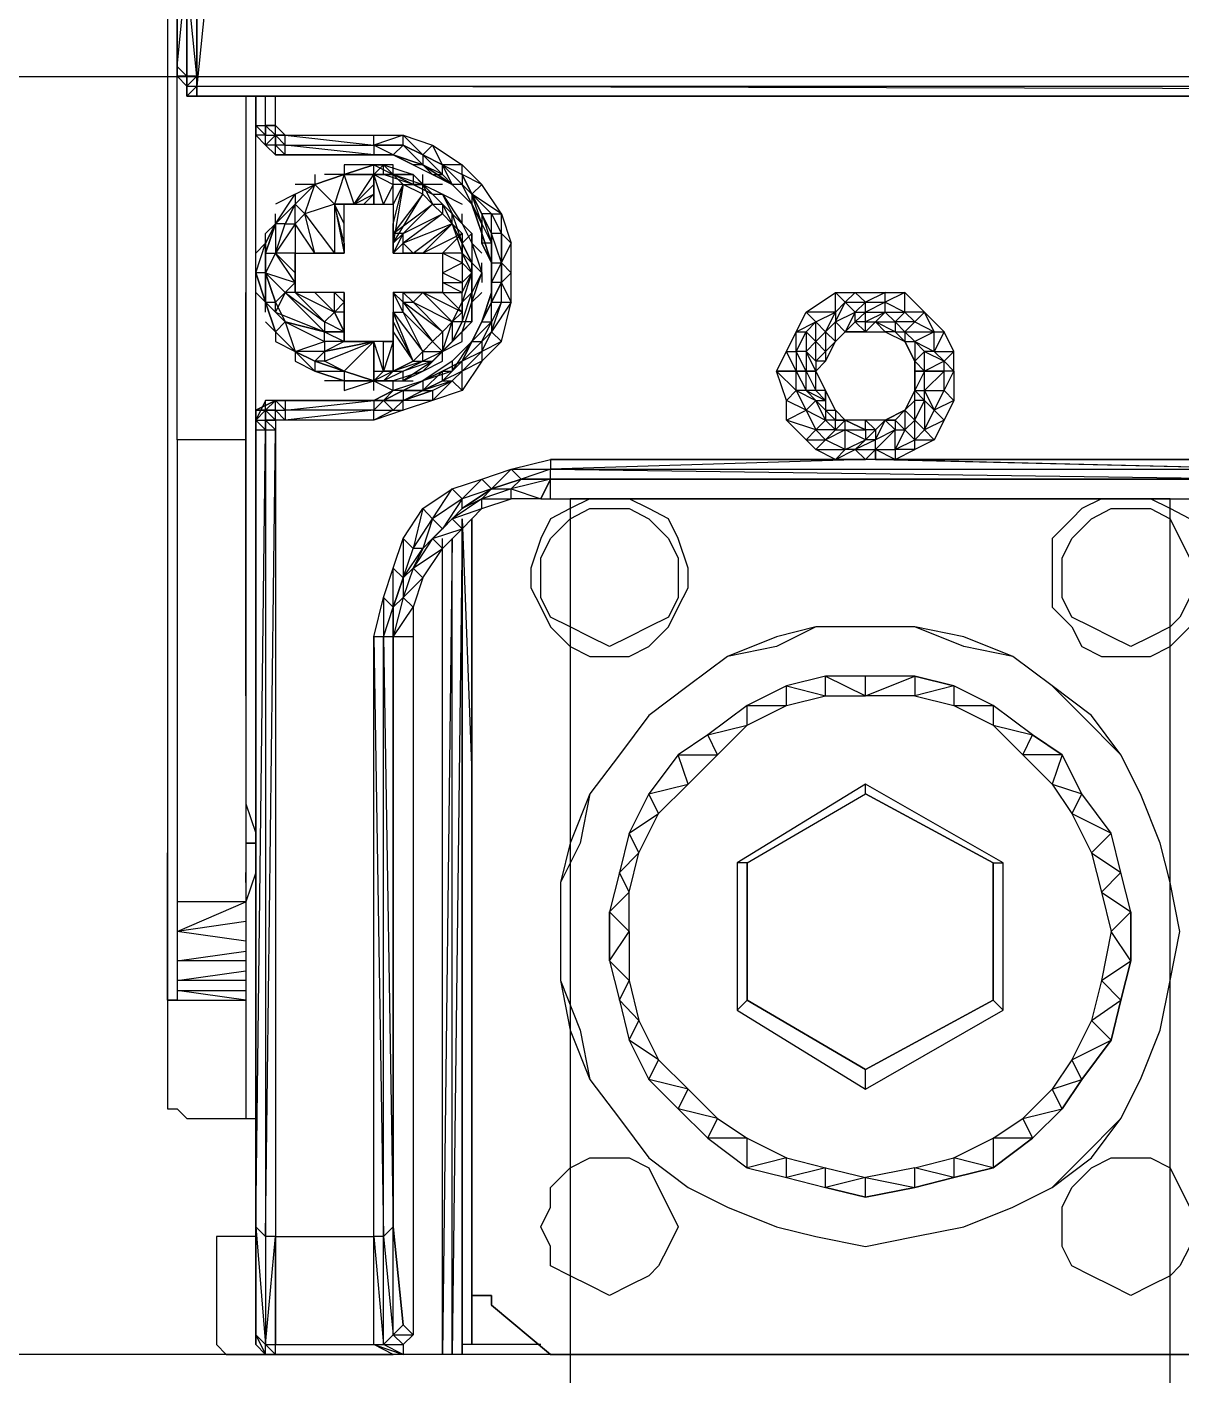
# Model space of a CAD drawing. Header units: millimetres. Extents: x 0 to 3881, y 0 to 2744.
# Drawn here: x 1860.19 to 1889.04, y 1937.72 to 1971.43 of the extents above; entities that cross this region are included whole.
import ezdxf

# ---------------------------------------------------------------- set-up
doc = ezdxf.new("R2010")
doc.units = ezdxf.units.MM

# ---------------------------------------------------------------- blocks, each defined once
blk = doc.blocks.new('A$C147918ED')
at = {"flags": 128}
for points in [[(104.678, 112.379), (104.678, 133.026), (104.678, 133.271), (104.433, 133.271), (104.187, 133.517), (0.737, 133.517), (0.491, 133.271), (0.246, 133.026), (0.246, 112.379), (0.246, 31.96), (0.491, 31.714), (0.491, 31.468), (0.737, 31.468), (1.965, 31.468), (2.211, 31.468), (2.456, 31.468), (102.468, 31.468), (102.713, 31.468), (102.959, 31.468)], [(0.491, 31.714), (0.246, 31.96), (0.246, 32.205), (0.491, 34.676), (0.491, 34.922), (0.491, 130.078), (0.491, 130.324), (0.246, 132.78), (0.246, 133.026)], [(0.246, 22.872), (0.246, 112.379), (0.246, 108.435), (0.246, 108.189), (0.246, 107.944), (0.246, 80.405), (0.246, 80.159), (0.246, 79.914), (0.246, 79.422), (0.246, 70.811), (0.246, 70.566), (0.246, 70.074), (0.246, 69.829), (0.246, 44.255), (0, 36.887), (0, 36.641), (0, 36.395)], [(0, 56.796), (0, 36.395), (0, 36.15), (0, 12.541)], [(0.983, 34.185), (0.737, 31.714), (0.737, 34.185), (0.737, 31.96), (0.491, 34.43), (0.491, 31.96), (0.491, 34.676)], [(0.491, 31.468), (0.737, 31.468), (0.737, 31.714), (0.737, 31.96), (0.491, 31.96)], [(0.491, 31.468), (0.491, 31.714)], [(0.737, 31.714), (0.737, 31.96)], [(1.965, 31.468), (1.965, 26.556), (1.965, 22.872), (0.246, 22.872), (0.246, 11.313), (0.246, 10.576), (0.246, 9.839), (0.246, 9.348), (0.246, 9.102), (0.246, 8.857), (0, 8.857), (0, 9.102), (0, 9.594), (0, 10.331), (0, 10.822), (0, 11.804), (0, 12.541), (0, 6.386), (0, 6.141), (0.246, 6.141), (0.491, 5.895), (1.965, 5.895)], [(2.211, 30.486), (2.211, 30.732), (2.456, 30.732), (2.456, 31.468)], [(2.456, 30.486), (2.456, 30.732), (2.702, 30.732), (2.702, 31.468)], [(1.965, 17.945), (1.965, 16.717), (1.965, 16.471), (1.965, 16.225), (1.965, 15.734), (1.965, 15.243), (1.965, 14.506), (1.965, 13.769), (2.211, 13.032), (2.211, 12.05), (1.965, 11.313), (1.965, 10.576), (1.965, 9.839), (1.965, 9.348), (1.965, 8.857), (1.965, 8.611), (1.965, 8.351), (1.965, 5.895), (2.211, 5.895), (2.211, 23.117), (2.211, 30.732)], [(2.211, 30.486), (2.456, 30.24), (2.456, 30.486), (2.456, 30.732), (2.456, 30.486)], [(2.456, 30.24), (2.702, 30.486), (2.456, 30.732)], [(2.702, 29.995), (2.948, 29.995), (2.702, 30.24), (2.702, 30.486), (2.948, 30.486), (2.702, 30.486)], [(2.702, 30.486), (2.948, 30.24), (2.948, 30.486)], [(2.948, 30.486), (5.158, 30.486), (5.895, 30.486), (6.632, 30.24), (7.369, 29.749), (7.86, 29.258)], [(2.948, 30.486), (5.158, 30.24), (5.158, 30.486)], [(5.895, 30.24), (5.895, 30.486), (5.158, 30.24), (5.158, 30.486)], [(6.878, 29.749), (6.632, 30.24), (6.386, 29.995), (5.895, 30.486)], [(2.948, 29.995), (2.948, 30.24), (2.702, 30.24)], [(5.158, 30.24), (5.158, 29.995)], [(5.158, 29.995), (2.948, 29.995), (5.158, 29.995), (5.649, 29.995), (6.386, 29.749), (7.123, 29.258), (7.614, 28.767), (7.86, 28.03), (8.106, 27.293), (8.106, 26.556), (7.86, 25.819), (7.614, 25.328), (7.123, 24.837), (6.386, 24.345), (5.649, 24.1), (5.158, 23.854), (2.948, 23.854), (2.702, 23.854), (2.456, 23.854), (2.211, 23.363), (2.211, 23.117), (2.211, 23.363), (2.456, 23.609), (2.456, 23.854)], [(5.649, 29.995), (5.158, 29.995)], [(5.158, 29.995), (5.649, 29.995)], [(5.649, 29.503), (5.404, 29.749), (5.158, 29.749), (5.404, 29.749), (5.158, 29.503), (5.404, 29.503), (5.404, 29.749), (6.141, 29.503), (5.649, 29.503), (6.386, 29.258), (6.386, 29.503)], [(7.369, 29.503), (7.369, 29.258), (7.123, 29.258), (6.878, 29.503), (7.123, 29.258), (6.878, 29.749)], [(4.667, 28.767), (4.421, 28.767), (4.667, 28.767), (4.421, 29.503), (4.176, 28.767), (4.176, 27.539), (3.684, 27.539), (3.193, 28.275)], [(3.684, 29.503), (3.684, 29.258), (4.421, 29.503), (3.93, 29.503)], [(4.421, 28.275), (4.421, 28.767), (4.176, 28.767), (4.667, 28.767), (5.158, 29.503)], [(4.667, 28.767), (4.913, 28.767), (5.158, 29.012), (5.158, 28.767), (5.404, 28.767), (5.158, 29.503)], [(5.158, 29.503), (5.649, 29.503)], [(5.158, 29.503), (5.649, 29.258), (5.404, 28.767), (5.649, 28.767), (5.649, 29.258), (5.649, 29.503), (5.895, 29.258), (6.386, 29.258)], [(6.141, 29.503), (5.649, 29.503)], [(7.614, 28.767), (7.123, 29.258), (7.614, 28.767), (7.123, 29.258), (7.614, 28.767), (7.369, 29.258), (7.614, 29.012), (7.369, 29.503)], [(2.211, 26.802), (2.211, 27.047), (2.456, 27.784), (2.456, 28.03), (2.702, 28.275), (3.193, 29.012), (2.702, 28.767)], [(3.193, 29.012), (3.684, 29.258), (3.193, 29.258)], [(3.193, 28.275), (3.193, 27.539), (3.684, 27.539), (3.439, 28.521), (3.684, 29.258), (4.176, 28.767), (3.439, 28.521), (4.176, 27.539)], [(5.895, 27.784), (5.895, 28.03), (5.649, 28.03), (5.649, 27.784), (5.895, 28.03), (5.649, 27.539), (5.649, 27.784), (6.386, 29.012), (5.895, 29.258), (5.649, 27.784), (5.649, 28.275), (5.895, 29.258), (5.649, 28.767), (5.649, 28.275)], [(5.895, 29.258), (5.649, 29.258)], [(7.123, 28.275), (5.895, 27.784), (6.141, 27.539), (5.895, 27.539), (6.386, 27.539), (6.141, 27.539), (7.123, 28.275), (6.878, 28.521), (6.632, 28.767), (6.386, 29.012), (5.649, 28.03), (6.632, 28.767), (5.895, 28.03), (6.878, 28.521), (5.895, 27.784)], [(6.878, 29.258), (6.386, 29.258), (6.878, 29.012), (7.369, 28.767)], [(6.386, 29.012), (6.386, 29.258), (6.632, 28.767), (6.878, 28.767), (6.878, 28.521), (7.123, 28.275), (7.369, 28.03), (7.369, 27.539)], [(6.632, 29.012), (7.123, 28.521), (6.878, 28.767), (7.123, 28.275), (7.123, 28.521), (7.369, 28.275), (7.614, 28.03), (7.614, 27.784), (7.614, 27.293), (7.614, 27.047), (7.614, 26.556), (7.614, 25.819)], [(6.878, 29.012), (7.369, 28.275), (7.369, 28.521)], [(8.106, 28.521), (8.351, 28.03), (8.351, 28.521), (7.86, 29.258)], [(2.948, 28.275), (3.193, 28.767), (2.948, 28.275), (3.193, 28.275), (2.702, 27.539)], [(3.193, 26.556), (3.193, 26.802), (3.193, 27.047), (3.193, 27.539), (3.684, 27.539), (4.176, 27.539), (4.421, 27.539), (4.421, 28.767), (4.667, 28.767), (4.913, 28.767), (5.158, 28.767), (5.404, 28.767), (5.649, 28.767), (5.649, 28.275), (5.649, 27.784), (5.649, 27.539), (5.895, 27.539), (6.386, 27.539), (6.878, 27.539), (6.878, 27.047), (6.878, 26.802), (6.878, 26.556), (6.386, 26.556), (5.895, 26.556), (5.649, 26.556), (5.649, 26.065), (5.649, 25.574), (5.649, 25.328), (5.404, 25.328), (5.158, 25.328), (4.913, 25.328), (4.667, 25.328), (4.421, 25.328), (4.421, 26.556)], [(4.421, 27.784), (4.421, 27.539), (4.421, 27.784), (4.421, 28.275), (4.176, 28.767)], [(4.421, 27.539), (4.421, 27.784), (4.421, 28.275), (4.421, 28.767)], [(4.913, 28.767), (5.158, 28.767)], [(7.86, 28.275), (7.86, 27.784), (7.86, 28.03), (7.86, 28.275), (7.614, 28.767), (7.86, 28.275), (7.614, 28.767)], [(2.211, 27.539), (2.456, 27.784), (2.702, 28.275), (2.702, 28.521)], [(8.351, 26.31), (8.351, 26.802), (8.106, 26.31), (8.351, 26.802), (8.106, 26.802), (8.106, 27.293), (8.351, 27.293), (8.351, 28.03), (8.106, 28.03), (7.86, 28.521), (8.106, 27.784), (7.86, 27.784), (7.86, 28.275)], [(8.351, 28.521), (8.597, 27.784)], [(6.386, 27.539), (7.123, 28.275), (7.369, 28.03), (6.386, 27.539), (6.878, 27.539), (7.369, 28.03), (7.369, 27.539), (7.369, 27.293), (6.878, 27.539), (6.878, 27.047), (7.369, 27.293), (7.369, 26.802), (6.878, 27.047), (6.878, 26.802), (7.369, 26.802), (7.369, 26.556)], [(7.614, 28.03), (7.614, 27.293), (7.369, 27.784), (7.614, 27.293), (7.369, 27.539), (6.878, 27.539)], [(8.597, 26.31), (8.597, 27.047), (8.351, 27.293), (8.351, 26.802), (8.351, 27.293), (8.597, 27.784), (8.351, 28.03), (8.351, 27.293), (8.106, 28.03), (8.106, 27.293), (8.106, 26.802), (8.106, 27.293), (8.106, 26.802), (8.351, 27.293), (8.351, 26.802), (8.106, 26.31), (8.106, 26.556), (8.106, 26.802), (8.106, 26.31), (8.351, 26.31), (8.597, 26.31), (8.351, 26.802), (8.597, 27.047), (8.597, 27.784)], [(7.86, 27.539), (7.614, 27.784), (7.86, 27.047), (7.86, 27.293)], [(3.193, 26.802), (3.193, 26.556), (3.193, 26.802), (3.193, 27.047), (3.193, 27.539), (2.702, 27.539)], [(2.456, 25.819), (2.702, 25.574), (2.702, 25.328), (3.193, 25.082), (3.193, 24.837), (3.684, 24.591), (3.193, 25.082), (2.702, 25.574), (2.456, 26.31), (2.211, 27.047), (2.211, 27.293)], [(2.702, 25.574), (2.948, 25.819), (2.456, 26.31), (2.702, 26.31), (2.456, 27.047), (2.702, 26.31), (2.948, 25.819), (3.193, 25.082), (3.684, 24.591), (4.421, 24.345), (3.93, 24.345)], [(6.632, 23.854), (7.123, 24.345), (7.369, 24.1), (7.369, 24.591), (7.369, 24.837), (7.614, 25.328), (7.86, 25.819), (8.106, 26.556), (8.106, 27.293)], [(7.369, 26.802), (7.614, 27.047), (7.369, 26.31), (7.369, 26.556), (7.614, 27.047)], [(7.86, 26.556), (7.614, 26.31), (7.86, 27.047), (7.86, 26.802)], [(1.965, 26.556), (1.965, 22.872), (1.965, 11.313), (0.246, 11.313)], [(2.456, 26.065), (2.456, 26.31), (2.211, 26.556)], [(2.702, 2.947), (5.158, 2.947), (5.158, 17.945), (5.404, 18.927), (5.649, 19.664), (5.895, 20.401), (6.386, 21.152), (7.123, 21.644), (7.86, 21.889), (8.597, 22.135), (9.579, 22.38), (17.454, 22.38), (16.702, 22.38), (16.211, 22.626), (15.966, 22.872), (15.474, 23.363), (15.474, 23.854), (15.229, 24.591), (15.474, 25.082), (15.72, 25.574), (15.966, 26.065), (16.702, 26.556), (17.194, 26.556), (17.945, 26.556), (18.436, 26.556)], [(2.948, 25.819), (3.93, 25.574), (2.948, 26.556)], [(4.176, 26.065), (3.684, 26.556), (3.193, 26.556), (4.176, 26.065), (3.93, 25.819), (3.93, 25.574), (4.421, 25.328), (3.93, 25.328)], [(4.421, 25.328), (4.421, 25.574), (4.421, 26.065), (4.421, 26.556), (4.176, 26.556), (3.684, 26.556), (3.193, 26.556)], [(4.421, 25.574), (4.421, 26.065), (4.176, 26.065), (4.421, 26.31), (4.421, 26.065), (4.421, 26.556), (4.421, 25.328), (4.421, 25.574), (3.93, 25.574), (4.421, 25.574), (3.93, 25.819)], [(5.649, 25.574), (5.649, 25.328), (5.649, 24.591), (6.141, 24.837), (6.386, 24.837), (6.386, 25.082), (6.878, 25.082), (7.123, 25.819), (7.123, 25.328), (7.369, 25.574), (7.614, 25.819), (7.369, 25.819), (7.123, 25.328), (7.614, 25.819), (7.369, 25.574), (7.614, 26.31), (7.614, 26.065)], [(5.895, 26.31), (6.141, 26.31), (5.895, 26.556), (6.386, 26.556), (6.141, 26.31)], [(5.895, 26.065), (5.895, 26.31)], [(6.386, 26.556), (6.878, 26.556), (7.369, 26.065), (7.369, 26.556)], [(7.123, 25.328), (7.369, 25.819), (7.123, 25.819), (7.369, 26.31), (7.369, 25.819), (7.614, 26.556), (7.369, 26.31), (7.369, 26.065), (7.123, 25.819), (6.878, 25.574), (6.878, 25.082), (6.632, 25.328)], [(8.351, 25.328), (8.597, 26.31), (8.106, 25.574), (8.351, 26.31), (8.106, 25.819), (8.106, 26.31), (7.86, 25.819), (8.106, 25.819), (8.106, 25.574), (8.351, 25.328), (7.86, 25.082), (8.106, 25.574), (7.86, 25.328), (8.106, 25.819), (7.614, 25.328)], [(16.702, 26.065), (16.702, 25.819), (16.948, 26.31)], [(16.948, 25.574), (16.702, 25.328), (16.948, 25.574), (16.702, 25.819), (17.194, 26.065), (16.948, 26.31)], [(18.682, 25.819), (19.173, 25.574), (18.927, 26.065), (18.436, 26.556)], [(1.965, 17.945), (1.965, 26.065)], [(5.649, 26.065), (5.895, 26.065)], [(5.649, 25.819), (6.141, 24.837), (5.649, 26.065), (6.386, 25.082), (6.141, 24.837)], [(16.211, 25.819), (16.457, 25.574), (16.702, 26.065)], [(17.454, 25.819), (17.454, 26.065), (17.194, 25.819), (17.454, 25.574), (16.948, 25.574)], [(18.927, 26.065), (19.419, 25.574)], [(2.948, 25.819), (3.93, 25.328), (3.93, 25.574)], [(15.229, 24.591), (15.72, 24.591), (15.474, 25.082), (15.72, 25.082), (15.72, 25.574), (16.211, 25.819)], [(15.966, 25.574), (16.211, 25.328), (15.966, 25.082), (15.72, 25.082), (15.966, 25.574), (16.211, 25.819)], [(16.211, 24.837), (16.211, 25.328), (16.211, 25.819)], [(17.454, 25.574), (17.945, 25.574), (18.436, 25.328), (18.682, 24.837), (18.682, 24.591), (18.682, 24.1), (18.436, 23.609), (17.945, 23.363), (17.454, 23.363), (16.948, 23.363), (16.702, 23.609), (16.457, 24.1), (16.211, 24.591), (16.457, 24.837), (16.702, 25.328), (16.948, 25.574), (17.454, 25.574), (17.454, 25.819), (17.194, 25.819)], [(8.351, 25.328), (7.86, 24.837), (7.369, 24.1), (6.632, 23.854), (5.895, 23.609), (5.158, 23.363), (2.948, 23.363), (2.702, 23.363)], [(5.404, 24.591), (5.404, 25.328), (5.158, 25.328), (3.93, 25.082), (5.158, 25.328), (4.421, 25.328), (3.93, 25.082), (3.684, 24.837)], [(5.158, 25.328), (4.421, 25.328), (4.913, 25.328)], [(4.913, 25.328), (5.158, 25.328), (5.158, 25.082), (5.158, 24.591), (5.158, 24.345), (5.158, 24.591), (5.404, 24.591), (5.158, 25.328), (5.158, 25.082), (5.158, 25.328), (5.158, 24.591), (5.158, 25.082)], [(5.404, 25.328), (5.649, 25.328), (5.404, 24.591), (5.649, 24.591), (5.404, 24.591), (5.158, 24.345), (5.404, 24.345), (5.649, 24.345), (5.895, 24.345), (5.895, 24.591), (5.404, 24.345), (5.895, 24.345), (6.386, 24.591), (6.632, 24.837), (5.895, 24.345)], [(7.123, 24.591), (7.614, 25.328), (7.123, 24.837), (7.123, 24.591), (6.386, 24.345), (5.649, 24.1)], [(15.72, 25.574), (15.966, 25.574), (15.966, 25.082), (15.966, 24.591), (15.72, 24.591), (15.966, 24.591), (15.72, 25.082), (15.72, 24.591)], [(16.457, 24.837), (16.702, 25.328)], [(18.191, 25.574), (18.436, 25.574), (18.436, 25.328), (18.682, 25.328), (18.436, 25.574), (19.173, 25.574), (18.682, 25.328), (18.682, 24.837), (18.927, 25.082), (18.682, 25.328), (19.173, 25.082), (18.927, 25.082), (19.419, 24.837), (18.927, 24.591), (19.419, 24.591), (19.419, 24.837), (19.173, 25.082), (19.173, 25.574), (19.419, 25.574), (19.173, 25.082), (19.664, 25.082), (19.419, 24.837), (19.664, 24.591), (19.664, 23.854), (19.173, 23.609), (19.419, 24.1), (19.664, 23.854), (19.419, 23.363), (18.927, 23.117), (19.173, 23.609), (18.927, 23.854), (18.927, 24.1), (19.173, 23.609), (19.419, 23.363), (19.173, 22.872), (18.927, 23.117), (18.682, 23.363), (18.927, 23.854), (18.682, 23.854), (18.682, 24.1)], [(18.927, 24.591), (18.682, 24.591), (18.927, 24.591), (18.927, 25.082), (18.682, 25.328), (18.682, 24.837), (18.436, 25.328)], [(19.664, 24.591), (19.664, 25.082), (19.419, 25.574)], [(5.158, 24.345), (4.421, 24.591), (3.684, 24.837), (3.193, 25.082), (3.684, 24.837), (3.684, 24.591)], [(6.878, 25.082), (6.632, 24.837), (6.878, 25.082), (6.386, 24.837), (6.632, 24.837), (5.895, 24.591), (6.386, 24.837), (5.649, 24.591), (5.895, 24.591), (5.404, 24.345)], [(6.878, 24.345), (7.369, 24.837), (6.878, 24.591)], [(18.682, 24.591), (18.927, 24.591), (18.682, 24.837)], [(6.386, 24.345), (5.895, 24.1), (5.895, 23.854), (5.404, 23.854), (5.895, 23.854), (5.404, 23.854), (5.895, 24.1), (5.649, 24.1), (5.404, 23.854), (5.158, 23.854), (5.404, 23.854), (5.158, 23.609), (5.649, 23.609), (5.158, 23.363), (5.158, 23.609), (2.948, 23.363), (2.702, 23.609), (2.948, 23.609), (2.948, 23.363)], [(5.158, 24.1), (5.158, 24.345)], [(6.386, 24.591), (5.649, 24.345), (6.141, 24.345)], [(6.632, 24.1), (7.123, 24.345), (6.386, 24.1), (6.878, 24.591), (6.386, 24.345), (6.878, 24.591), (6.386, 24.345)], [(6.878, 24.345), (6.878, 24.591)], [(16.211, 23.854), (15.966, 24.1), (15.966, 24.591), (15.72, 24.591), (15.966, 24.1), (15.72, 24.1), (16.211, 23.854), (15.966, 23.609), (16.457, 23.363), (16.211, 23.117)], [(16.457, 23.854), (16.457, 24.1), (16.211, 24.591), (16.457, 24.1), (16.211, 24.1)], [(19.419, 24.1), (19.664, 24.591), (19.419, 24.591), (18.927, 24.591), (18.682, 24.1), (18.927, 23.854), (18.927, 23.117), (18.682, 22.872), (19.173, 22.872), (18.682, 22.626), (18.682, 22.872), (18.436, 23.117)], [(16.211, 23.854), (16.457, 23.854), (16.457, 23.609), (16.702, 23.609), (16.457, 24.1), (16.457, 23.609), (16.702, 23.363)], [(2.456, 23.609), (2.702, 23.854), (2.211, 23.609), (2.702, 23.854), (2.948, 23.854)], [(2.211, 23.117), (2.211, 23.363), (2.211, 23.609), (2.456, 23.609), (2.211, 23.609), (2.211, 23.363)], [(2.456, 23.609), (2.456, 23.363), (2.456, 23.609), (2.211, 23.609), (2.456, 23.609), (2.211, 23.363), (2.456, 23.363), (2.456, 23.117), (2.456, 23.363), (2.702, 23.363), (2.702, 23.609), (2.456, 23.609), (2.702, 23.363), (2.456, 23.363), (2.702, 23.363), (2.702, 23.117)], [(2.702, 23.363), (2.702, 23.609)], [(5.649, 23.609), (5.895, 23.609), (5.895, 23.854), (5.649, 23.609), (5.404, 23.854)], [(18.191, 22.38), (18.682, 22.626), (18.191, 22.626), (18.682, 22.872), (18.682, 23.363), (18.682, 23.854), (18.436, 23.609), (18.682, 23.363), (18.436, 23.117)], [(2.456, 23.117), (2.702, 23.117), (2.456, 23.363)], [(16.948, 22.626), (17.454, 22.872), (16.948, 23.117), (17.454, 23.117), (16.948, 23.363), (16.702, 23.363)], [(17.699, 22.626), (18.191, 23.117), (17.699, 22.872), (17.945, 23.363), (17.454, 23.363)], [(2.211, 23.117), (2.211, 5.895)], [(16.457, 22.872), (16.702, 23.117), (16.211, 23.117)], [(16.948, 22.626), (16.948, 23.117), (16.457, 22.872)], [(17.699, 22.626), (17.699, 22.872), (17.454, 22.872), (17.699, 23.117), (17.699, 22.872), (17.194, 22.626)], [(17.699, 23.117), (17.454, 23.117), (17.454, 22.872), (17.194, 22.626), (17.454, 22.38)], [(18.191, 22.38), (17.699, 22.38)], [(8.597, 22.135), (9.579, 22.135), (8.843, 21.889)], [(27.77, 21.889), (9.579, 21.889), (9.579, 22.135)], [(8.106, 21.644), (7.369, 21.152), (8.106, 21.644), (7.86, 21.398), (7.369, 21.152), (7.369, 21.398), (7.86, 21.889), (8.106, 21.644), (7.369, 21.398), (6.878, 20.647), (7.369, 21.152), (7.123, 20.892), (6.878, 20.647), (6.632, 20.892), (7.123, 21.644), (7.369, 21.398), (6.632, 20.892), (6.386, 20.155), (6.878, 20.647), (6.632, 20.401), (6.386, 20.155), (6.141, 20.155)], [(9.334, 21.398), (9.579, 21.398), (9.579, 21.889), (8.843, 21.889), (8.106, 21.644)], [(9.579, 21.398), (9.579, 21.889), (9.334, 21.398), (9.579, 21.889), (8.597, 21.644), (9.334, 21.398), (8.597, 21.398)], [(9.579, 21.398), (12.036, 21.398), (13.509, 21.398), (21.629, 21.398), (23.103, 21.398), (27.524, 21.398), (27.77, 21.889)], [(7.86, 21.152), (8.597, 21.398)], [(6.386, 19.419), (6.878, 20.155), (7.369, 20.647), (7.86, 21.152)], [(7.369, 0), (7.369, 20.647), (7.123, 0), (7.123, 20.401), (6.878, 0), (6.878, 20.401)], [(7.369, 17.945), (7.369, 0.246), (7.369, 20.892), (7.614, 14.506)], [(7.369, 6.141), (7.369, 12.05), (7.369, 17.945), (7.369, 20.647), (7.369, 0.246), (7.369, 12.05)], [(5.895, 19.419), (6.141, 20.155)], [(5.649, 18.682), (5.895, 19.419), (5.649, 18.682), (5.649, 17.945), (5.649, 18.682), (5.649, 19.664), (5.895, 19.419)], [(6.386, 19.419), (6.141, 18.682), (6.141, 17.945), (6.141, 0.491), (5.895, 0.737)], [(6.141, 17.945), (5.649, 17.945), (6.141, 18.682), (5.895, 18.927), (5.649, 17.945)], [(1.965, 17.454), (1.965, 17.208)], [(18.682, 16.962), (19.664, 16.717), (18.682, 16.471), (19.664, 16.225), (20.647, 15.734), (21.384, 14.997), (21.629, 15.489), (22.366, 14.997), (21.384, 14.997), (22.121, 14.26), (22.612, 13.524), (23.103, 12.541), (23.349, 11.559), (23.594, 10.576), (23.349, 9.348), (23.103, 8.351), (22.612, 7.369), (22.121, 6.632), (21.384, 5.895), (22.366, 6.141), (22.121, 6.632), (22.857, 6.877), (22.612, 7.369), (23.594, 7.86), (23.103, 8.351), (23.84, 8.857), (23.349, 9.348), (24.086, 9.839), (23.594, 10.576), (24.086, 11.067), (24.086, 9.839), (23.84, 8.857), (23.594, 7.86), (22.857, 6.877), (22.366, 6.141), (21.629, 5.404), (20.647, 4.667), (19.664, 4.421), (18.682, 4.176), (17.454, 3.93), (16.457, 4.176)], [(18.682, 16.962), (17.454, 16.962)], [(1.965, 16.471), (1.965, 15.98), (1.965, 15.489)], [(11.053, 9.839), (11.053, 11.067), (11.544, 10.576), (11.544, 11.559), (11.79, 12.541), (12.281, 13.524), (13.018, 14.26), (13.755, 14.997), (14.492, 15.734), (15.474, 16.225), (16.457, 16.471), (17.454, 16.471)], [(1.965, 15.734), (1.965, 15.489), (1.965, 14.997), (1.965, 14.26)], [(1.965, 14.506), (1.965, 14.26), (1.965, 13.524)], [(20.892, 8.611), (20.892, 12.296), (17.454, 14.26), (14.246, 12.296), (14.246, 8.611), (17.454, 6.632), (20.892, 8.611), (20.647, 8.857), (17.454, 7.123)], [(20.647, 12.296), (17.454, 14.015), (17.454, 14.26)], [(14.492, 12.296), (17.454, 14.015), (20.647, 12.296)], [(1.965, 13.769), (1.965, 13.524), (1.965, 12.787)], [(1.965, 12.787), (1.965, 12.05)], [(14.246, 8.611), (14.492, 8.857), (14.492, 12.296), (14.246, 12.296)], [(17.454, 6.632), (17.454, 7.123), (14.492, 8.857), (14.492, 12.296), (14.492, 8.857), (17.454, 7.123), (20.647, 8.857)], [(20.647, 12.296), (20.892, 12.296)], [(1.965, 11.804), (1.965, 12.05), (1.965, 11.313)], [(1.965, 10.822), (0.246, 10.576), (1.965, 11.313), (1.965, 11.067)], [(24.086, 9.839), (24.086, 11.067)], [(1.965, 10.331), (0.246, 10.576)], [(1.965, 9.839), (0.246, 9.839), (1.965, 10.085)], [(11.053, 9.839), (11.299, 8.857)], [(1.965, 9.348), (0.246, 9.348), (1.965, 9.594)], [(0.246, 8.857), (1.965, 8.857), (0.246, 9.102), (1.965, 9.102)], [(0, 8.857), (0.246, 8.857), (1.965, 8.857)], [(11.299, 8.857), (11.544, 7.86)], [(11.544, 7.86), (12.036, 6.877)], [(12.036, 6.877), (12.772, 6.141)], [(12.772, 6.141), (13.509, 5.404)], [(1.965, 5.895), (2.211, 5.895)], [(13.509, 5.404), (14.492, 4.667)], [(14.492, 4.667), (15.474, 4.421)], [(15.474, 4.421), (16.457, 4.176)], [(17.454, 3.93), (17.454, 4.421)], [(2.211, 3.439), (2.211, 0.737), (2.211, 0.491), (2.211, 3.193)], [(2.211, 0.737), (2.211, 0.491), (2.211, 3.193), (2.456, 0.246), (2.211, 0.491)], [(2.211, 2.947), (1.228, 2.947), (1.228, 0.491), (1.228, 0.246), (1.474, 0), (1.719, 0), (3.93, 0)], [(2.456, 2.947), (2.456, 0.246), (2.702, 2.947)], [(2.456, 0.246), (2.702, 0.246), (2.702, 2.947), (2.702, 0.246), (5.158, 0.246), (5.158, 2.947)], [(5.158, 0.246), (5.404, 0.246), (5.649, 0.491), (5.895, 0.737)], [(2.456, 0), (2.456, 0.246), (2.702, 0), (2.702, 0.246)], [(9.334, 0.246), (7.614, 0.246), (7.369, 0.246), (7.369, 0), (7.123, 0), (6.878, 0), (5.895, 0)], [(2.456, 0), (2.702, 0), (5.649, 0)]]:
    blk.add_lwpolyline(points, dxfattribs=at)
for points in [[(0.491, 31.96), (0.246, 31.96), (0.491, 31.96), (0.246, 32.205), (0.246, 31.96), (0.491, 31.714)], [(0.491, 31.714), (0.491, 31.96), (0.491, 31.714)], [(0.491, 31.714), (0.737, 31.96), (0.491, 31.714)], [(0.491, 31.714), (0.491, 31.468)], [(0.491, 31.468), (0.491, 31.714), (0.737, 31.714)], [(104.187, 31.468), (0.737, 31.714), (104.187, 31.714), (104.187, 31.468)], [(0.737, 31.714), (0.737, 31.468)], [(0.491, 31.468), (0.737, 31.468)], [(0.737, 31.468), (104.187, 31.468), (0.737, 31.468)], [(104.187, 31.468), (0.737, 31.468)], [(2.211, 31.468), (2.211, 30.732)], [(2.211, 30.486), (2.211, 30.732), (2.456, 30.486), (2.211, 30.486)], [(2.211, 30.486), (2.211, 30.732)], [(2.456, 30.732), (2.702, 30.486), (2.702, 30.732)], [(2.702, 30.732), (2.456, 30.732)], [(2.702, 30.486), (2.702, 30.732), (2.948, 30.486)], [(2.211, 30.486), (2.456, 30.24)], [(2.456, 30.24), (2.211, 30.486), (2.456, 30.24), (2.702, 29.995)], [(2.702, 29.995), (2.456, 30.24), (2.456, 30.486), (2.702, 30.486), (2.456, 30.24)], [(2.702, 30.486), (2.702, 30.24), (2.456, 30.24), (2.702, 29.995), (2.702, 30.24)], [(5.158, 29.995), (2.948, 30.24), (5.158, 30.24), (5.158, 29.995)], [(5.158, 30.24), (5.895, 30.24), (5.158, 30.24), (5.895, 30.24), (5.649, 29.995), (5.158, 29.995), (5.649, 29.995)], [(5.895, 30.24), (6.386, 29.995), (5.895, 30.24), (6.386, 29.995), (6.386, 29.749)], [(2.948, 29.995), (2.702, 29.995)], [(2.948, 29.995), (2.702, 29.995), (2.948, 29.995)], [(2.948, 29.995), (5.158, 29.995)], [(4.421, 29.749), (4.421, 29.503), (5.158, 29.749)], [(5.158, 29.749), (4.421, 29.503), (5.158, 29.503)], [(5.649, 29.995), (5.158, 29.995)], [(5.158, 29.749), (5.649, 29.503), (5.649, 29.749), (5.158, 29.749)], [(5.649, 29.995), (6.386, 29.749)], [(5.649, 29.995), (6.386, 29.749), (6.141, 29.749), (5.649, 29.995), (6.141, 29.749)], [(6.386, 29.749), (6.141, 29.749), (6.632, 29.503)], [(6.386, 29.995), (6.878, 29.749), (6.386, 29.995), (6.878, 29.503), (6.878, 29.749)], [(6.386, 29.749), (7.123, 29.258)], [(6.386, 29.749), (6.632, 29.503), (6.878, 29.503)], [(6.878, 29.749), (7.369, 29.258), (6.878, 29.749)], [(7.369, 29.749), (6.878, 29.749), (7.369, 29.503)], [(4.421, 29.503), (3.684, 29.258)], [(4.421, 29.503), (3.684, 29.258)], [(3.684, 29.258), (4.421, 29.503)], [(4.421, 29.503), (5.158, 29.503), (4.421, 29.503)], [(5.404, 29.503), (5.649, 29.503), (5.158, 29.503)], [(5.158, 29.012), (5.158, 28.767), (5.158, 29.503), (5.158, 29.012)], [(5.158, 29.503), (5.158, 29.258)], [(5.649, 29.503), (6.386, 29.258), (6.141, 29.258), (5.404, 29.503), (6.141, 29.503), (6.141, 29.258)], [(6.141, 29.258), (6.632, 29.012), (6.141, 29.503), (6.386, 29.258), (6.632, 29.012)], [(6.632, 29.503), (7.123, 29.258)], [(7.86, 29.258), (7.369, 29.503), (7.614, 29.012)], [(3.193, 29.012), (3.193, 28.767), (2.702, 28.275)], [(3.684, 29.258), (3.193, 28.767)], [(3.684, 29.258), (3.193, 28.767)], [(3.193, 28.767), (3.684, 29.258)], [(4.667, 28.767), (5.158, 29.012), (5.158, 29.258)], [(6.386, 29.258), (6.878, 28.767), (6.632, 29.012)], [(6.878, 29.012), (7.123, 28.521), (6.632, 29.012)], [(7.123, 29.258), (7.614, 28.767)], [(7.614, 29.012), (7.614, 28.767), (7.86, 28.275)], [(7.614, 29.012), (7.86, 28.521), (7.614, 29.012)], [(7.614, 29.012), (8.106, 28.521), (8.351, 28.521), (7.614, 29.012)], [(3.193, 28.767), (2.702, 28.275)], [(3.193, 28.767), (3.439, 28.521), (3.193, 28.275)], [(4.176, 28.767), (4.421, 27.539), (4.421, 27.784), (4.176, 28.767)], [(7.614, 28.767), (7.86, 28.03)], [(7.369, 27.784), (7.614, 28.03), (7.123, 28.521), (7.369, 27.784), (7.123, 28.275), (7.369, 27.539)], [(7.86, 28.521), (7.86, 28.275), (8.106, 27.784), (8.106, 28.03), (8.106, 28.521)], [(2.456, 27.784), (2.702, 28.275), (2.456, 27.539)], [(2.456, 27.047), (2.456, 27.539), (2.702, 28.275), (2.456, 27.784), (2.456, 27.047), (2.456, 26.31)], [(2.702, 28.275), (2.702, 27.539), (2.948, 28.275)], [(7.369, 28.275), (7.614, 27.784), (7.614, 28.03), (7.369, 28.275)], [(7.86, 28.03), (8.106, 27.293)], [(2.456, 27.047), (2.456, 27.784), (2.456, 27.047), (2.211, 27.047), (2.456, 26.31)], [(5.895, 27.784), (5.649, 27.539), (5.895, 27.539)], [(7.86, 27.784), (8.106, 27.293)], [(8.106, 27.784), (8.106, 27.293)], [(2.456, 27.047), (2.456, 27.539), (2.702, 27.539), (2.456, 27.047)], [(2.702, 27.539), (3.193, 27.047), (3.193, 26.802), (2.948, 26.556), (2.456, 27.047), (3.193, 26.802)], [(3.193, 26.556), (3.193, 27.539)], [(4.421, 27.539), (4.176, 27.539)], [(7.369, 27.539), (7.614, 27.047), (7.369, 27.293)], [(7.614, 26.556), (7.614, 27.293), (7.614, 26.556), (7.614, 27.293), (7.86, 27.047)], [(7.369, 26.556), (6.878, 26.802), (6.878, 26.556)], [(8.106, 26.31), (8.106, 26.802), (8.106, 26.31)], [(1.965, 26.556), (1.965, 26.065), (1.965, 26.556)], [(2.702, 25.574), (2.456, 26.31), (2.702, 25.574)], [(2.702, 25.574), (2.456, 26.31), (2.702, 25.574)], [(2.948, 26.556), (2.702, 26.065), (2.702, 26.31)], [(2.948, 26.556), (3.93, 25.819), (3.193, 26.556), (2.948, 26.556)], [(4.176, 26.065), (4.176, 26.556), (3.684, 26.556)], [(4.421, 26.31), (4.421, 26.556), (4.176, 26.556)], [(5.895, 26.556), (5.649, 26.556), (5.895, 26.31)], [(5.895, 26.065), (5.649, 26.556), (5.649, 26.065)], [(5.895, 26.31), (6.632, 25.328), (6.878, 25.574)], [(6.141, 26.31), (7.123, 25.819), (6.878, 25.574)], [(6.386, 26.556), (7.123, 25.819), (7.369, 26.065)], [(7.614, 25.819), (7.614, 26.556), (7.614, 26.31)], [(8.106, 26.31), (7.86, 25.819), (8.106, 26.31), (7.86, 25.819), (8.106, 26.31)], [(16.702, 26.556), (16.948, 26.31), (16.702, 26.065)], [(17.194, 26.556), (16.948, 26.31), (17.454, 26.31)], [(17.454, 26.31), (17.194, 26.065), (17.454, 26.065)], [(17.945, 26.556), (17.454, 26.31), (17.945, 26.31)], [(17.945, 26.31), (17.454, 26.065), (17.945, 26.065)], [(17.945, 26.31), (18.436, 26.065), (18.436, 26.556)], [(1.965, 26.065), (1.965, 16.471)], [(2.948, 25.819), (2.702, 26.065), (3.93, 25.574)], [(4.176, 26.065), (4.421, 25.574)], [(5.649, 25.819), (5.649, 26.065), (5.649, 25.574)], [(5.895, 26.065), (6.632, 25.328), (6.386, 25.082)], [(15.966, 26.065), (16.211, 25.819), (16.702, 26.065)], [(17.194, 26.065), (16.948, 25.574), (17.194, 25.819)], [(17.945, 26.065), (17.454, 25.819), (17.699, 25.819)], [(17.945, 26.065), (18.436, 26.065), (18.191, 25.819), (18.191, 25.574), (17.945, 25.574), (18.436, 25.328), (18.191, 25.574), (17.699, 25.819), (18.191, 25.819)], [(18.436, 26.065), (18.682, 25.819), (18.191, 25.819), (18.436, 25.574), (18.682, 25.819), (18.927, 26.065)], [(7.86, 25.819), (7.614, 25.328), (7.86, 25.819)], [(7.614, 25.328), (7.86, 25.819), (7.614, 25.328)], [(16.457, 25.082), (16.702, 25.328), (16.702, 25.819), (16.457, 25.574), (16.702, 25.328)], [(17.699, 25.819), (17.454, 25.574), (17.945, 25.574)], [(2.702, 25.574), (3.193, 25.082)], [(3.193, 25.082), (2.702, 25.574), (3.193, 25.082)], [(3.93, 25.328), (3.93, 25.082), (3.193, 25.082)], [(5.158, 25.328), (4.421, 24.591), (3.93, 24.837), (3.684, 24.837), (3.93, 25.082), (3.93, 24.837)], [(4.667, 25.328), (4.913, 25.328), (4.421, 25.328)], [(5.649, 25.574), (6.141, 24.837), (5.649, 24.591), (5.649, 25.574)], [(6.878, 25.082), (7.123, 25.328), (6.632, 24.837), (7.123, 25.328)], [(6.878, 25.082), (7.369, 25.328), (7.369, 25.574)], [(7.614, 25.328), (7.86, 25.328), (7.86, 25.082), (7.86, 24.837), (7.369, 24.591), (7.86, 25.082), (7.369, 24.837), (7.614, 25.328), (7.369, 24.837)], [(7.369, 24.837), (7.86, 25.328), (7.369, 24.837)], [(16.211, 25.328), (16.457, 25.574), (16.457, 25.082), (16.211, 25.328)], [(3.684, 24.837), (3.193, 25.082), (3.684, 24.837)], [(6.386, 24.591), (6.878, 24.837), (6.878, 25.082)], [(15.966, 25.082), (16.211, 24.837), (16.211, 24.591), (15.966, 24.591), (16.211, 24.591)], [(16.211, 24.837), (16.457, 25.082), (16.457, 24.837)], [(4.421, 24.591), (3.684, 24.837), (4.421, 24.591)], [(7.123, 24.591), (7.369, 24.837), (6.878, 24.591), (7.369, 24.837), (6.878, 24.591)], [(16.211, 24.591), (16.457, 24.837), (16.211, 24.591)], [(18.682, 24.837), (18.682, 24.591), (18.682, 24.837), (18.682, 24.591), (18.927, 24.591)], [(3.684, 24.591), (4.421, 24.591), (4.421, 24.345)], [(5.158, 24.345), (4.421, 24.591), (5.158, 24.345)], [(4.421, 24.345), (4.421, 24.1), (5.158, 24.345)], [(4.421, 24.345), (5.158, 24.345)], [(5.404, 24.345), (5.649, 24.591), (5.158, 24.345)], [(5.158, 24.345), (5.649, 24.1), (5.649, 24.345)], [(5.404, 24.345), (5.158, 24.345)], [(6.386, 24.345), (6.386, 24.1), (5.895, 24.1), (6.386, 24.1), (6.632, 24.1), (6.632, 23.854), (5.895, 23.854), (6.386, 24.1), (5.895, 24.1)], [(6.386, 24.1), (6.878, 24.345), (6.386, 24.1)], [(6.878, 24.345), (7.123, 24.345), (7.369, 24.591)], [(15.72, 24.1), (15.72, 24.591), (15.229, 24.591)], [(16.211, 24.591), (15.966, 24.591), (16.211, 24.1), (15.966, 24.1), (16.457, 23.854), (16.211, 24.1)], [(18.682, 24.591), (18.682, 24.1)], [(18.682, 24.1), (18.927, 24.1), (18.927, 24.591), (18.682, 24.1)], [(18.927, 24.1), (19.419, 24.1), (19.419, 24.591), (18.927, 24.1)], [(5.158, 23.854), (5.649, 24.1), (5.158, 23.854)], [(5.895, 24.1), (5.404, 23.854), (5.895, 24.1)], [(5.895, 23.854), (6.632, 24.1), (5.895, 23.854)], [(15.72, 24.1), (15.966, 23.609), (15.474, 23.854)], [(18.682, 24.1), (18.436, 23.609), (18.682, 23.854)], [(2.456, 23.609), (2.702, 23.854), (2.456, 23.609)], [(2.702, 23.854), (2.456, 23.609), (2.702, 23.609)], [(2.702, 23.854), (2.948, 23.854), (2.702, 23.854), (2.948, 23.854)], [(2.702, 23.854), (2.948, 23.854), (2.948, 23.609), (2.702, 23.854)], [(2.948, 23.854), (5.158, 23.854)], [(5.158, 23.854), (5.158, 23.609), (2.948, 23.609)], [(5.404, 23.854), (5.158, 23.854), (5.404, 23.854)], [(15.966, 23.609), (16.211, 23.117), (15.474, 23.363)], [(16.211, 23.854), (16.457, 23.609), (16.457, 23.363), (16.702, 23.117), (16.702, 23.363), (16.457, 23.363)], [(16.702, 23.363), (16.948, 23.363), (16.702, 23.609)], [(17.945, 23.363), (18.436, 23.609), (18.191, 23.363), (18.191, 23.117)], [(18.191, 23.363), (18.436, 23.609), (18.436, 23.117)], [(2.211, 23.117), (2.211, 23.363)], [(2.211, 23.117), (2.456, 23.117), (2.211, 23.363), (2.211, 23.117)], [(16.702, 23.117), (16.948, 23.117), (16.948, 23.363)], [(17.454, 23.363), (16.948, 23.363), (17.454, 23.117), (17.454, 23.363)], [(17.454, 23.363), (17.699, 23.117), (17.945, 23.363)], [(17.945, 23.363), (18.191, 23.363), (17.945, 23.363)], [(2.211, 5.895), (2.211, 23.117)], [(2.211, 3.193), (2.456, 23.117), (2.456, 2.947), (2.211, 3.193)], [(2.211, 3.439), (2.211, 0.737), (2.211, 3.193), (2.211, 23.117), (2.211, 5.895)], [(2.702, 2.947), (2.456, 2.947), (2.702, 23.117)], [(16.211, 23.117), (15.966, 22.872), (16.457, 22.872)], [(18.191, 23.117), (18.436, 23.117), (18.191, 22.626)], [(16.457, 22.872), (16.211, 22.626), (16.948, 22.626)], [(16.948, 22.626), (16.702, 22.38), (17.194, 22.626)], [(17.454, 22.38), (17.194, 22.626), (17.699, 22.626), (17.454, 22.38)], [(17.699, 22.626), (17.699, 22.38)], [(17.699, 22.626), (18.191, 22.626), (18.191, 22.38)], [(9.579, 22.135), (27.77, 22.135), (17.454, 22.38), (9.579, 22.135)], [(9.579, 22.38), (9.579, 22.135), (27.77, 21.889), (27.77, 22.135), (17.699, 22.38), (17.454, 22.38)], [(17.699, 22.38), (27.77, 22.38)], [(8.597, 22.135), (8.106, 21.644), (8.597, 21.644), (8.843, 21.889), (8.106, 21.644), (8.843, 21.889)], [(8.597, 21.398), (8.597, 21.644), (7.86, 21.398)], [(8.843, 21.889), (9.579, 21.889), (8.843, 21.889)], [(27.77, 21.889), (9.579, 21.889)], [(7.86, 21.152), (7.86, 21.398), (7.123, 20.892)], [(8.106, 1.474), (7.86, 1.474), (7.614, 1.474), (7.86, 1.474), (8.106, 1.474), (8.106, 1.228), (9.579, 0), (25.559, 0), (27.033, 1.228), (27.033, 1.474), (27.279, 1.474), (27.524, 1.474), (27.524, 21.398), (27.524, 1.474), (27.279, 1.474), (27.033, 1.474), (27.033, 1.228), (25.559, 0), (9.579, 0), (8.106, 1.228)], [(9.088, 19.173), (9.334, 18.682), (9.579, 18.19), (10.071, 17.699), (10.562, 17.454), (11.053, 17.454), (11.544, 17.454), (12.036, 17.699), (12.527, 18.19), (12.772, 18.682), (13.018, 19.173), (13.018, 19.664), (12.772, 20.401), (12.527, 20.892), (12.036, 21.152), (11.544, 21.398), (11.053, 21.398), (10.562, 21.398), (10.071, 21.152), (9.579, 20.892), (9.334, 20.401), (9.088, 19.664)], [(13.018, 19.664), (12.772, 20.401), (12.527, 20.892), (12.036, 21.152), (11.544, 21.398), (11.053, 21.398), (10.562, 21.398), (10.071, 21.152), (9.579, 20.892), (9.334, 20.401), (9.088, 19.664), (9.088, 19.173), (9.334, 18.682), (9.579, 18.19), (10.071, 17.699), (10.562, 17.454), (11.053, 17.454), (11.544, 17.454), (12.036, 17.699), (12.527, 18.19), (12.772, 18.682), (13.018, 19.173)], [(22.121, 19.173), (22.121, 18.682), (22.612, 18.19), (22.857, 17.699), (23.349, 17.454), (24.086, 17.454), (24.577, 17.454), (25.068, 17.699), (25.559, 18.19), (25.805, 18.682), (26.05, 19.173), (26.05, 19.664), (25.805, 20.401), (25.559, 20.892), (25.068, 21.152), (24.577, 21.398), (24.086, 21.398), (23.349, 21.398), (22.857, 21.152), (22.612, 20.892), (22.121, 20.401), (22.121, 19.664)], [(26.05, 19.664), (25.805, 20.401), (25.559, 20.892), (25.068, 21.152), (24.577, 21.398), (24.086, 21.398), (23.349, 21.398), (22.857, 21.152), (22.612, 20.892), (22.121, 20.401), (22.121, 19.664), (22.121, 19.173), (22.121, 18.682), (22.612, 18.19), (22.857, 17.699), (23.349, 17.454), (24.086, 17.454), (24.577, 17.454), (25.068, 17.699), (25.559, 18.19), (25.805, 18.682), (26.05, 19.173)], [(6.386, 21.152), (6.141, 20.155), (6.632, 20.892)], [(9.334, 19.91), (9.579, 20.401), (10.071, 20.892), (10.562, 21.152), (11.053, 21.152), (11.544, 21.152), (12.036, 20.892), (12.527, 20.401), (12.772, 19.91), (12.772, 19.419), (12.772, 18.927), (12.527, 18.436), (12.036, 18.19), (11.544, 17.945), (11.053, 17.699), (10.562, 17.945), (10.071, 18.19), (9.579, 18.436), (9.334, 18.927), (9.334, 19.419)], [(10.562, 17.945), (10.071, 18.19), (9.579, 18.436), (9.334, 18.927), (9.334, 19.419), (9.334, 19.91), (9.579, 20.401), (10.071, 20.892), (10.562, 21.152), (11.053, 21.152), (11.544, 21.152), (12.036, 20.892), (12.527, 20.401), (12.772, 19.91), (12.772, 19.419), (12.772, 18.927), (12.527, 18.436), (12.036, 18.19), (11.544, 17.945), (11.053, 17.699)], [(22.366, 19.419), (22.366, 19.91), (22.612, 20.401), (23.103, 20.892), (23.594, 21.152), (24.086, 21.152), (24.577, 21.152), (25.068, 20.892), (25.314, 20.401), (25.559, 19.91), (25.805, 19.419), (25.559, 18.927), (25.314, 18.436), (25.068, 18.19), (24.577, 17.945), (24.086, 17.699), (23.594, 17.945), (23.103, 18.19), (22.612, 18.436), (22.366, 18.927)], [(23.594, 17.945), (23.103, 18.19), (22.612, 18.436), (22.366, 18.927), (22.366, 19.419), (22.366, 19.91), (22.612, 20.401), (23.103, 20.892), (23.594, 21.152), (24.086, 21.152), (24.577, 21.152), (25.068, 20.892), (25.314, 20.401), (25.559, 19.91), (25.805, 19.419), (25.559, 18.927), (25.314, 18.436), (25.068, 18.19), (24.577, 17.945), (24.086, 17.699)], [(7.369, 20.647), (7.123, 20.892), (6.632, 20.401)], [(7.369, 20.647), (7.369, 10.822), (7.369, 0), (7.369, 10.822)], [(7.614, 1.474), (7.614, 20.892)], [(5.895, 20.401), (5.895, 19.419), (6.141, 20.155)], [(6.878, 20.155), (6.632, 20.401), (6.141, 19.664)], [(5.895, 19.419), (6.386, 20.155), (6.141, 19.664)], [(6.386, 19.419), (6.141, 19.664), (5.895, 18.927)], [(5.649, 18.682), (5.895, 19.419), (5.895, 18.927)], [(5.404, 18.927), (5.404, 17.945), (5.649, 18.682)], [(5.158, 17.945), (5.404, 2.947), (5.404, 17.945)], [(5.404, 17.945), (5.649, 3.193), (5.649, 17.945)], [(5.649, 17.945), (5.649, 3.193)], [(9.825, 9.348), (10.071, 8.106), (10.562, 6.877), (11.299, 5.895), (12.036, 4.912), (13.018, 4.176), (14.001, 3.684), (15.229, 3.193), (16.211, 2.947), (17.454, 2.702), (18.682, 2.947), (19.91, 3.193), (21.138, 3.684), (22.121, 4.176), (23.103, 4.912), (23.84, 5.895), (24.331, 6.877), (24.822, 8.106), (25.068, 9.348), (25.314, 10.576), (25.068, 11.804), (24.822, 12.787), (24.331, 14.015), (23.84, 14.997), (23.103, 15.98), (22.121, 16.717), (21.138, 17.454), (19.91, 17.945), (18.682, 18.19), (17.454, 18.19), (16.211, 18.19), (15.229, 17.945), (14.001, 17.454), (13.018, 16.717), (12.036, 15.98), (11.299, 14.997), (10.562, 14.015), (10.071, 12.787), (9.825, 11.804), (9.825, 10.576)], [(9.825, 9.348), (10.071, 8.106), (10.562, 6.877), (11.299, 5.895), (12.036, 4.912), (13.018, 4.176), (14.001, 3.684), (15.229, 3.193), (16.211, 2.947), (17.454, 2.702), (18.682, 2.947), (19.91, 3.193), (21.138, 3.684), (22.121, 4.176), (23.103, 4.912), (23.84, 5.895), (24.331, 6.877), (24.822, 8.106), (25.068, 9.348), (25.314, 10.576), (25.068, 11.804), (24.822, 12.787), (24.331, 14.015), (23.84, 14.997), (23.103, 15.98), (22.121, 16.717), (21.138, 17.454), (19.91, 17.945), (18.682, 18.19), (17.454, 18.19), (16.211, 18.19), (15.229, 17.945), (14.001, 17.454), (13.018, 16.717), (12.036, 15.98), (11.299, 14.997), (10.562, 14.015), (10.071, 12.787), (9.825, 11.804), (9.825, 10.576)], [(16.211, 18.19), (15.229, 17.699), (14.001, 17.454), (13.018, 16.717), (12.036, 15.98), (11.299, 14.997), (10.562, 14.015), (10.316, 12.787), (9.825, 11.804), (9.825, 10.576), (9.825, 9.348), (10.316, 8.106), (10.562, 6.877), (11.299, 5.895), (12.036, 4.912), (13.018, 4.176), (14.001, 3.684), (15.229, 3.193), (16.211, 2.947), (17.454, 2.702), (18.682, 2.947), (19.91, 3.193), (21.138, 3.684), (22.121, 4.176), (22.857, 4.912), (23.84, 5.895), (24.331, 6.877), (24.822, 8.106), (25.068, 9.348), (25.314, 10.576), (25.068, 11.804), (24.822, 12.787), (24.331, 14.015), (23.84, 14.997), (22.857, 15.98), (22.121, 16.717), (21.138, 17.454), (19.91, 17.699), (18.682, 18.19), (17.454, 18.19)], [(25.068, 11.804), (24.822, 12.787), (24.331, 14.015), (23.84, 14.997), (22.857, 15.98), (22.121, 16.717), (21.138, 17.454), (19.91, 17.699), (18.682, 18.19), (17.454, 18.19), (16.211, 18.19), (15.229, 17.699), (14.001, 17.454), (13.018, 16.717), (12.036, 15.98), (11.299, 14.997), (10.562, 14.015), (10.316, 12.787), (9.825, 11.804), (9.825, 10.576), (9.825, 9.348), (10.316, 8.106), (10.562, 6.877), (11.299, 5.895), (12.036, 4.912), (13.018, 4.176), (14.001, 3.684), (15.229, 3.193), (16.211, 2.947), (17.454, 2.702), (18.682, 2.947), (19.91, 3.193), (21.138, 3.684), (22.121, 4.176), (22.857, 4.912), (23.84, 5.895), (24.331, 6.877), (24.822, 8.106), (25.068, 9.348), (25.314, 10.576)], [(18.682, 4.176), (19.664, 4.421), (20.647, 4.667), (21.629, 5.404), (22.366, 6.141), (22.857, 6.877), (23.594, 7.86), (23.84, 8.857), (24.086, 9.839), (24.086, 11.067), (23.84, 12.05), (23.594, 13.032), (22.857, 14.015), (22.366, 14.997), (21.629, 15.489), (20.647, 16.225), (19.664, 16.717), (18.682, 16.962), (17.454, 16.962), (16.457, 16.962), (15.474, 16.717), (14.492, 16.225), (13.509, 15.489), (12.772, 14.997), (12.036, 14.015), (11.544, 13.032), (11.299, 12.05), (11.053, 11.067), (11.053, 9.839), (11.299, 8.857), (11.544, 7.86), (12.036, 6.877), (12.772, 6.141), (13.509, 5.404), (14.492, 4.667), (15.474, 4.421), (16.457, 4.176), (17.454, 3.93)], [(16.457, 16.471), (16.457, 16.962), (15.474, 16.717)], [(17.454, 16.962), (16.457, 16.962), (17.454, 16.471)], [(18.682, 16.962), (18.682, 16.471), (17.454, 16.471)], [(15.474, 16.225), (15.474, 16.717), (14.492, 16.225)], [(19.664, 16.717), (19.664, 16.225), (20.647, 16.225)], [(14.492, 15.734), (14.492, 16.225), (13.509, 15.489)], [(20.647, 16.225), (20.647, 15.734), (21.629, 15.489)], [(13.755, 14.997), (13.509, 15.489), (12.772, 14.997)], [(13.018, 14.26), (12.772, 14.997), (12.036, 14.015)], [(22.366, 14.997), (22.121, 14.26), (22.857, 14.015)], [(12.281, 13.524), (12.036, 14.015), (11.544, 13.032)], [(22.857, 14.015), (22.612, 13.524), (23.594, 13.032)], [(11.79, 12.541), (11.544, 13.032), (11.299, 12.05)], [(23.594, 13.032), (23.103, 12.541), (23.84, 12.05)], [(1.965, 12.787), (2.211, 12.787)], [(20.647, 8.857), (20.647, 12.296)], [(11.544, 11.559), (11.299, 12.05), (11.053, 11.067)], [(23.84, 12.05), (23.349, 11.559), (24.086, 11.067)], [(11.544, 10.576), (11.544, 9.348), (11.053, 9.839)], [(11.544, 9.348), (11.79, 8.351), (11.299, 8.857)], [(11.79, 8.351), (12.281, 7.369), (11.544, 7.86)], [(12.281, 7.369), (13.018, 6.632), (12.036, 6.877)], [(13.018, 6.632), (13.755, 5.895), (12.772, 6.141)], [(7.369, 0.246), (7.369, 6.141), (7.369, 0.246)], [(2.211, 3.439), (2.211, 3.193), (2.211, 5.895)], [(13.755, 5.895), (14.492, 5.404), (13.509, 5.404)], [(20.647, 4.667), (19.664, 4.912), (19.664, 4.421), (18.682, 4.667), (19.664, 4.912), (20.647, 5.404), (21.384, 5.895), (21.629, 5.404), (20.647, 5.404)], [(14.492, 5.404), (15.474, 4.912), (14.492, 4.667)], [(9.579, 3.684), (9.579, 4.176), (10.071, 4.667), (10.562, 4.912), (11.053, 4.912), (11.544, 4.912), (12.036, 4.667), (12.281, 4.176), (12.527, 3.684), (12.772, 3.193), (12.527, 2.702), (12.281, 2.211), (12.036, 1.965), (11.544, 1.719), (11.053, 1.474), (10.562, 1.719), (10.071, 1.965), (9.579, 2.211), (9.579, 2.702), (9.334, 3.193)], [(10.562, 1.719), (10.071, 1.965), (9.579, 2.211), (9.579, 2.702), (9.334, 3.193), (9.579, 3.684), (9.579, 4.176), (10.071, 4.667), (10.562, 4.912), (11.053, 4.912), (11.544, 4.912), (12.036, 4.667), (12.281, 4.176), (12.527, 3.684), (12.772, 3.193), (12.527, 2.702), (12.281, 2.211), (12.036, 1.965), (11.544, 1.719), (11.053, 1.474)], [(15.474, 4.912), (16.457, 4.667), (15.474, 4.421)], [(22.366, 2.702), (22.366, 3.193), (22.366, 3.684), (22.612, 4.176), (23.103, 4.667), (23.594, 4.912), (24.086, 4.912), (24.577, 4.912), (25.068, 4.667), (25.314, 4.176), (25.559, 3.684), (25.559, 3.193), (25.559, 2.702), (25.314, 2.211), (25.068, 1.965), (24.577, 1.719), (24.086, 1.474), (23.594, 1.719), (23.103, 1.965), (22.612, 2.211)], [(23.594, 1.719), (23.103, 1.965), (22.612, 2.211), (22.366, 2.702), (22.366, 3.193), (22.366, 3.684), (22.612, 4.176), (23.103, 4.667), (23.594, 4.912), (24.086, 4.912), (24.577, 4.912), (25.068, 4.667), (25.314, 4.176), (25.559, 3.684), (25.559, 3.193), (25.559, 2.702), (25.314, 2.211), (25.068, 1.965), (24.577, 1.719), (24.086, 1.474)], [(16.457, 4.667), (17.454, 4.421), (16.457, 4.176)], [(17.454, 4.421), (18.682, 4.176), (18.682, 4.667)], [(5.649, 0.491), (5.649, 3.193), (5.404, 2.947)], [(5.649, 3.193), (5.895, 0.737)], [(5.404, 0.246), (5.404, 2.947), (5.158, 2.947)], [(7.614, 0.246), (7.614, 1.474)], [(2.211, 0.246), (2.211, 0.491), (2.211, 0.737)], [(2.456, 0), (2.211, 0.246), (2.211, 0.491)], [(5.649, 0.491), (6.141, 0.491), (5.895, 0.246)], [(5.895, 0), (5.649, 0), (5.158, 0.246)], [(5.895, 0.246), (5.895, 0), (5.404, 0.246)]]:
    blk.add_lwpolyline(points, close=True, dxfattribs=at)

msp = doc.modelspace()

# ---------------------------------------------------------------- linework, layer by layer
at = {"color": 8}
msp.add_lwpolyline([(1495.634, 1970.191), (2272.034, 1970.191), (2272.037, 1938.234), (1495.637, 1938.234)], close=True, dxfattribs=at)
at = {"color": 1, "ltscale": 3}
msp.add_lwpolyline([(1873.765, 1840.234), (1888.765, 1840.234), (1888.765, 1959.631), (1873.765, 1959.631)], close=True, dxfattribs=at)

# ---------------------------------------------------------------- block references
at = {"color": 7, "ltscale": 3}
msp.add_blockref('A$C147918ED', (1863.695, 1938.234), dxfattribs=at)

doc.saveas('drawing.dxf')
